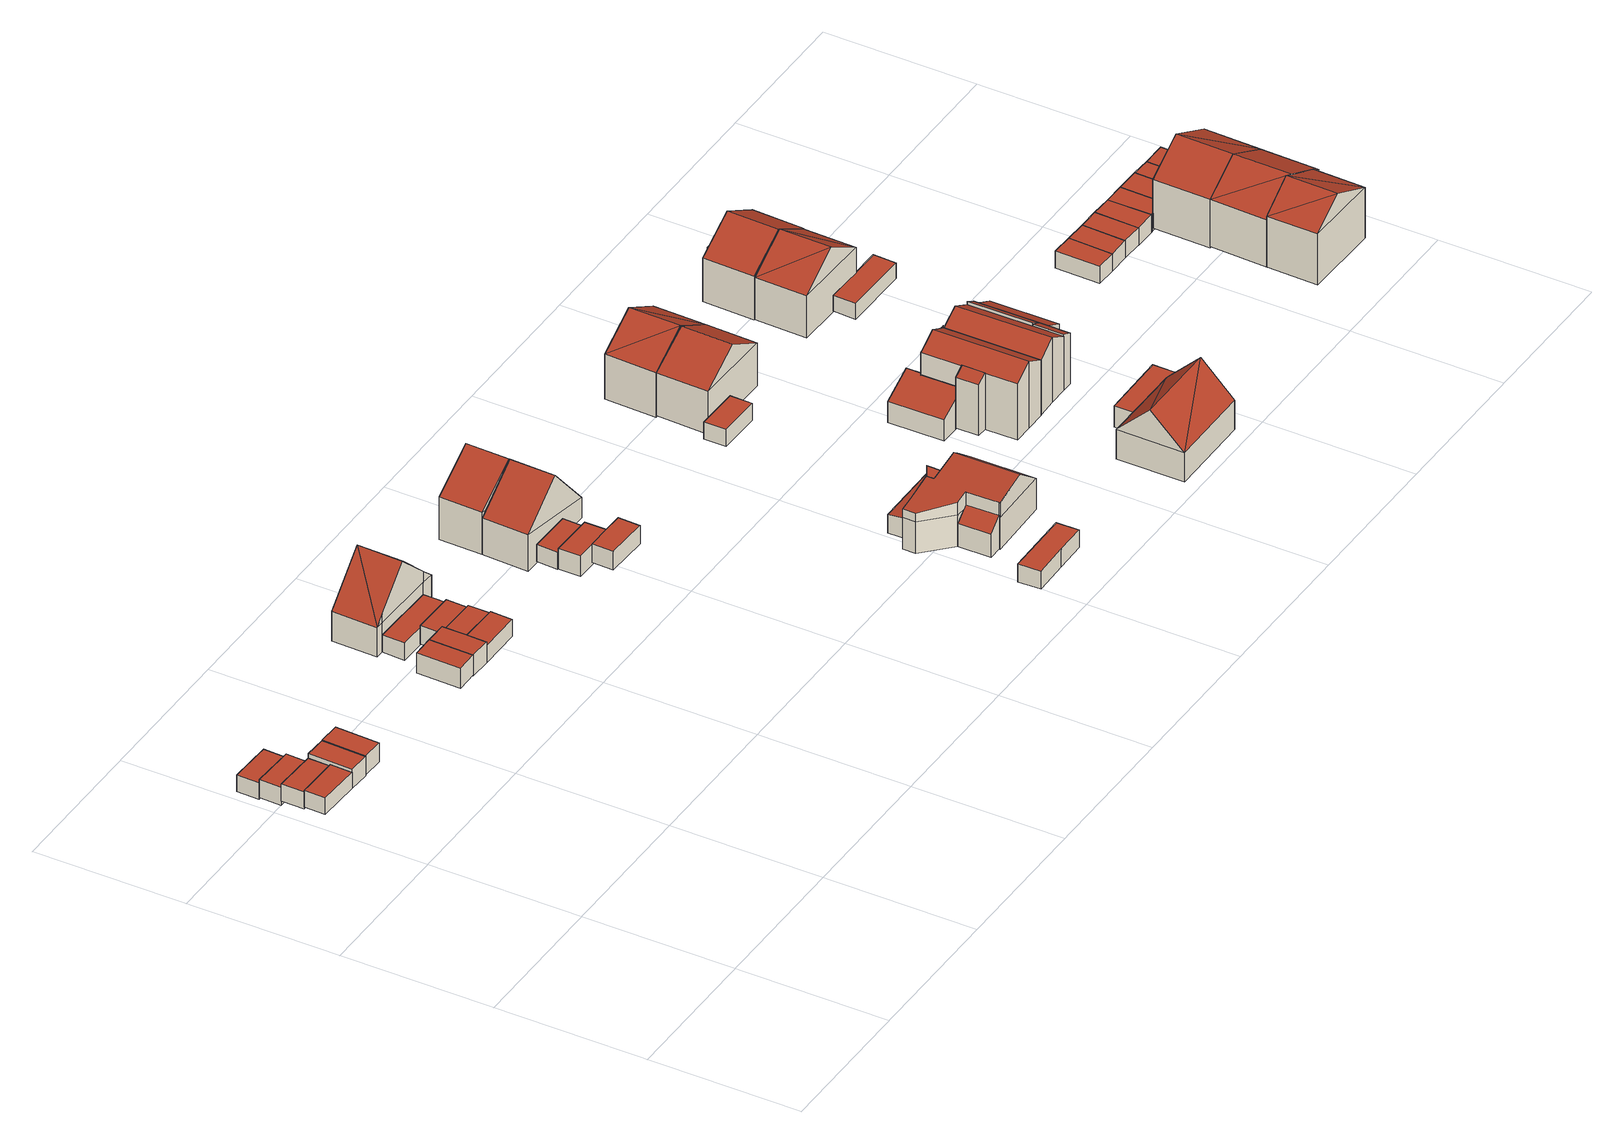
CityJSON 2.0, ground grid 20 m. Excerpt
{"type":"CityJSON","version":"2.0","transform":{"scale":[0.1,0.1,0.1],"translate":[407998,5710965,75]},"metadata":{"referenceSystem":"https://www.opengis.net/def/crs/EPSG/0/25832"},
"CityObjects":{
"building1":{"type":"Building","attributes":{"Gemeindeschluessel":"05978036","Geometrietyp2DReferenz":"3000","function":"31001_2460","roofType":"1000","measuredHeight":2.4},"geometry":[{"type":"MultiSurface","lod":"2","boundaries":[[[0,1,2,3]],[[1,4,5,2]],[[4,6,7,5]],[[6,0,3,7]],[[6,4,1,0]],[[3,2,5,7]]],"semantics":{"surfaces":[{"type":"WallSurface"},{"type":"RoofSurface"},{"type":"GroundSurface"}],"values":[0,0,0,0,1,2]}}]},
"building2":{"type":"Building","attributes":{"Gemeindeschluessel":"05978036","Geometrietyp2DReferenz":"3000","function":"31001_2460","roofType":"1000","measuredHeight":2.43},"geometry":[{"type":"MultiSurface","lod":"2","boundaries":[[[8,9,10,11]],[[9,12,13,10]],[[12,14,15,13]],[[14,8,11,15]],[[14,12,9,8]],[[11,10,13,15]]],"semantics":{"surfaces":[{"type":"WallSurface"},{"type":"RoofSurface"},{"type":"GroundSurface"}],"values":[0,0,0,0,1,2]}}]},
"building3":{"type":"Building","attributes":{"Gemeindeschluessel":"05978036","Geometrietyp2DReferenz":"3000","function":"31001_2460","roofType":"1000","measuredHeight":2.46},"geometry":[{"type":"MultiSurface","lod":"2","boundaries":[[[16,17,18,19]],[[17,20,21,18]],[[20,22,23,21]],[[22,16,19,23]],[[22,20,17,16]],[[19,18,21,23]]],"semantics":{"surfaces":[{"type":"WallSurface"},{"type":"RoofSurface"},{"type":"GroundSurface"}],"values":[0,0,0,0,1,2]}}]},
"building4":{"type":"Building","attributes":{"Gemeindeschluessel":"05978036","Geometrietyp2DReferenz":"3000","function":"31001_2460","roofType":"1000","measuredHeight":2.29},"geometry":[{"type":"MultiSurface","lod":"2","boundaries":[[[24,25,26,27]],[[25,28,29,26]],[[28,30,31,29]],[[30,24,27,31]],[[30,28,25,24]],[[27,26,29,31]]],"semantics":{"surfaces":[{"type":"WallSurface"},{"type":"RoofSurface"},{"type":"GroundSurface"}],"values":[0,0,0,0,1,2]}}]},
"building5":{"type":"Building","attributes":{"Gemeindeschluessel":"05978036","Geometrietyp2DReferenz":"3000","function":"31001_2460","roofType":"1000","measuredHeight":2.75},"geometry":[{"type":"MultiSurface","lod":"2","boundaries":[[[32,33,5,34]],[[33,35,36,5]],[[35,37,38,36]],[[37,32,34,38]],[[37,35,33,32]],[[34,5,36,38]]],"semantics":{"surfaces":[{"type":"WallSurface"},{"type":"RoofSurface"},{"type":"GroundSurface"}],"values":[0,0,0,0,1,2]}}]},
"building6":{"type":"Building","attributes":{"Gemeindeschluessel":"05978036","Geometrietyp2DReferenz":"3000","function":"31001_2460","roofType":"1000","measuredHeight":2.65},"geometry":[{"type":"MultiSurface","lod":"2","boundaries":[[[39,40,41,42]],[[40,43,44,41]],[[43,45,46,44]],[[45,39,42,46]],[[45,43,40,39]],[[42,41,44,46]]],"semantics":{"surfaces":[{"type":"WallSurface"},{"type":"RoofSurface"},{"type":"GroundSurface"}],"values":[0,0,0,0,1,2]}}]},
"building7":{"type":"Building","attributes":{"Gemeindeschluessel":"05978036","Geometrietyp2DReferenz":"3000","function":"31001_2460","roofType":"1000","measuredHeight":2.84},"geometry":[{"type":"MultiSurface","lod":"2","boundaries":[[[47,48,49,50]],[[48,51,52,49]],[[51,53,54,52]],[[53,47,50,54]],[[53,51,48,47]],[[50,49,52,54]]],"semantics":{"surfaces":[{"type":"WallSurface"},{"type":"RoofSurface"},{"type":"GroundSurface"}],"values":[0,0,0,0,1,2]}}]},
"building8":{"type":"Building","attributes":{"Gemeindeschluessel":"05978036","Geometrietyp2DReferenz":"3000","function":"31001_2460","roofType":"1000","measuredHeight":2.97},"geometry":[{"type":"MultiSurface","lod":"2","boundaries":[[[55,47,56,57]],[[47,53,58,56]],[[53,59,60,58]],[[59,61,62,60]],[[61,55,57,62]],[[61,59,53,47,55]],[[57,56,58,60,62]]],"semantics":{"surfaces":[{"type":"WallSurface"},{"type":"RoofSurface"},{"type":"GroundSurface"}],"values":[0,0,0,0,0,1,2]}}]},
"building9":{"type":"Building","attributes":{"Gemeindeschluessel":"05978036","Geometrietyp2DReferenz":"3000","function":"31001_2460","roofType":"1000","measuredHeight":2.47},"geometry":[{"type":"MultiSurface","lod":"2","boundaries":[[[63,64,62,57]],[[64,65,66,62]],[[65,67,68,66]],[[67,63,57,68]],[[67,65,64,63]],[[57,62,66,68]]],"semantics":{"surfaces":[{"type":"WallSurface"},{"type":"RoofSurface"},{"type":"GroundSurface"}],"values":[0,0,0,0,1,2]}}]},
"building10":{"type":"Building","attributes":{"Gemeindeschluessel":"05978036","Geometrietyp2DReferenz":"3000","function":"31001_2460","roofType":"1000","measuredHeight":2.5},"geometry":[{"type":"MultiSurface","lod":"2","boundaries":[[[69,70,71,72]],[[70,73,74,71]],[[73,75,76,74]],[[75,69,72,76]],[[75,73,70,69]],[[72,71,74,76]]],"semantics":{"surfaces":[{"type":"WallSurface"},{"type":"RoofSurface"},{"type":"GroundSurface"}],"values":[0,0,0,0,1,2]}}]},
"building11":{"type":"Building","attributes":{"Gemeindeschluessel":"05978036","Geometrietyp2DReferenz":"3000","function":"31001_2460","roofType":"1000","measuredHeight":2.33},"geometry":[{"type":"MultiSurface","lod":"2","boundaries":[[[77,78,79,80]],[[78,81,82,79]],[[81,83,84,82]],[[83,77,80,84]],[[83,81,78,77]],[[80,79,82,84]]],"semantics":{"surfaces":[{"type":"WallSurface"},{"type":"RoofSurface"},{"type":"GroundSurface"}],"values":[0,0,0,0,1,2]}}]},
"building12":{"type":"Building","attributes":{"Gemeindeschluessel":"05978036","Geometrietyp2DReferenz":"3000","function":"31001_2460","roofType":"1000","measuredHeight":2.59},"geometry":[{"type":"MultiSurface","lod":"2","boundaries":[[[85,86,87,88]],[[86,89,90,87]],[[89,91,92,90]],[[91,85,88,92]],[[91,89,86,85]],[[88,87,90,92]]],"semantics":{"surfaces":[{"type":"WallSurface"},{"type":"RoofSurface"},{"type":"GroundSurface"}],"values":[0,0,0,0,1,2]}}]},
"building13":{"type":"Building","attributes":{"Gemeindeschluessel":"05978036","Geometrietyp2DReferenz":"3000","function":"31001_1000","roofType":"5000","measuredHeight":9.83},"geometry":[{"type":"MultiSurface","lod":"2","boundaries":[[[93,94,95,96]],[[94,97,98,95]],[[97,99,82,98]],[[99,100,79,82]],[[100,101,102,79]],[[101,93,96,102]],[[103,97,94]],[[104,105,97,103]],[[101,103,93]],[[101,106,104,103]],[[99,105,104,106,100]],[[100,106,101]],[[97,105,99]],[[93,103,94]],[[96,95,98,82,79,102]]],"semantics":{"surfaces":[{"type":"WallSurface"},{"type":"RoofSurface"},{"type":"GroundSurface"}],"values":[0,0,0,0,0,0,1,1,1,1,0,0,0,0,2]}}]},
"building14":{"type":"Building","attributes":{"Gemeindeschluessel":"05978036","Geometrietyp2DReferenz":"3000","function":"31001_2460","roofType":"1000","measuredHeight":2.9},"geometry":[{"type":"MultiSurface","lod":"2","boundaries":[[[107,108,109,110]],[[108,111,112,109]],[[111,113,114,112]],[[113,107,110,114]],[[113,111,108,107]],[[110,109,112,114]]],"semantics":{"surfaces":[{"type":"WallSurface"},{"type":"RoofSurface"},{"type":"GroundSurface"}],"values":[0,0,0,0,1,2]}}]},
"building15":{"type":"Building","attributes":{"Gemeindeschluessel":"05978036","Geometrietyp2DReferenz":"3000","function":"31001_2460","roofType":"1000","measuredHeight":2.35},"geometry":[{"type":"MultiSurface","lod":"2","boundaries":[[[115,116,117,118]],[[116,119,120,117]],[[119,121,122,120]],[[121,115,118,122]],[[121,119,116,115]],[[118,117,120,122]]],"semantics":{"surfaces":[{"type":"WallSurface"},{"type":"RoofSurface"},{"type":"GroundSurface"}],"values":[0,0,0,0,1,2]}}]},
"building16":{"type":"Building","attributes":{"Gemeindeschluessel":"05978036","Geometrietyp2DReferenz":"3000","function":"31001_2460","roofType":"1000","measuredHeight":2.55},"geometry":[{"type":"MultiSurface","lod":"2","boundaries":[[[123,124,125,126]],[[124,127,128,125]],[[127,129,130,128]],[[129,131,132,130]],[[131,123,126,132]],[[131,129,127,124,123]],[[126,125,128,130,132]]],"semantics":{"surfaces":[{"type":"WallSurface"},{"type":"RoofSurface"},{"type":"GroundSurface"}],"values":[0,0,0,0,0,1,2]}}]},
"building17":{"type":"Building","attributes":{"Gemeindeschluessel":"05978036","Geometrietyp2DReferenz":"3000","function":"31001_1000","roofType":"3100","measuredHeight":9.68},"geometry":[{"type":"MultiSurface","lod":"2","boundaries":[[[133,134,135,136]],[[134,137,138,135]],[[137,139,140,138]],[[139,133,136,140]],[[137,134,141]],[[133,139,142]],[[134,133,142,141]],[[139,137,141,142]],[[136,135,138,140]]],"semantics":{"surfaces":[{"type":"WallSurface"},{"type":"RoofSurface"},{"type":"GroundSurface"}],"values":[0,0,0,0,0,0,1,1,2]}}]},
"building18":{"type":"Building","attributes":{"Gemeindeschluessel":"05978036","Geometrietyp2DReferenz":"3000","function":"31001_1000","roofType":"3100","measuredHeight":9.69},"geometry":[{"type":"MultiSurface","lod":"2","boundaries":[[[143,144,145,140]],[[144,146,147,145]],[[146,133,136,147]],[[133,143,140,136]],[[146,144,148]],[[143,133,149]],[[144,143,149,148]],[[133,146,148,149]],[[140,145,147,136]]],"semantics":{"surfaces":[{"type":"WallSurface"},{"type":"RoofSurface"},{"type":"GroundSurface"}],"values":[0,0,0,0,0,0,1,1,2]}}]},
"building19":{"type":"Building","attributes":{"Gemeindeschluessel":"05978036","Geometrietyp2DReferenz":"3000","function":"31001_2460","roofType":"1000","measuredHeight":2.57},"geometry":[{"type":"MultiSurface","lod":"2","boundaries":[[[150,151,152,153]],[[151,154,155,152]],[[154,156,157,155]],[[156,158,159,157]],[[158,150,153,159]],[[158,156,154,151,150]],[[153,152,155,157,159]]],"semantics":{"surfaces":[{"type":"WallSurface"},{"type":"RoofSurface"},{"type":"GroundSurface"}],"values":[0,0,0,0,0,1,2]}}]},
"building20":{"type":"Building","attributes":{"Gemeindeschluessel":"05978036","Geometrietyp2DReferenz":"3000","function":"31001_1000"},"children":["building20-1","building20-2"]},
"building20-1":{"type":"BuildingPart","attributes":{"roofType":"2100","measuredHeight":4.76},"parents":["building20"],"geometry":[{"type":"MultiSurface","lod":"2","boundaries":[[[160,161,162,163,164]],[[161,165,166,162]],[[167,168,165,161,160]],[[163,162,166,169]],[[170,168,167]],[[169,166,165,168,170]],[[164,163,169,170]],[[164,170,167,160]]],"semantics":{"surfaces":[{"type":"WallSurface"},{"type":"RoofSurface"},{"type":"GroundSurface"},{"type":"ClosureSurface"}],"values":[0,0,1,2,0,3,3,3]}}]},
"building20-2":{"type":"BuildingPart","attributes":{"roofType":"5000","measuredHeight":7.42},"parents":["building20"],"geometry":[{"type":"MultiSurface","lod":"2","boundaries":[[[171,172,173,166,165]],[[172,174,175,173]],[[174,176,177,175]],[[176,178,179,177]],[[178,180,181,179]],[[180,182,183,181]],[[182,184,185,183]],[[184,186,187,185]],[[186,188,189,187]],[[188,164,163,189]],[[190,191,192,193,194,195,196,197,198,199,200]],[[184,201,200,199,186]],[[180,190,200,201,182]],[[182,201,184]],[[188,198,197,160,164]],[[186,199,198,188]],[[170,167,196,195,171,168]],[[171,195,194,172]],[[172,194,193,174]],[[174,193,192,176]],[[176,192,191,178]],[[178,191,190,180]],[[163,169,166,173,175,177,179,181,183,185,187,189]],[[169,163,164,170]],[[165,168,171]],[[166,169,170,168,165]],[[167,160,197,196]],[[164,160,167,170]]],"semantics":{"surfaces":[{"type":"WallSurface"},{"type":"RoofSurface"},{"type":"GroundSurface"},{"type":"ClosureSurface"}],"values":[0,0,0,0,0,0,0,0,0,0,1,1,0,0,0,0,0,0,0,0,0,0,2,3,0,3,0,3]}}]},
"building21":{"type":"Building","attributes":{"Gemeindeschluessel":"05978036","Geometrietyp2DReferenz":"3000","function":"31001_2460"},"children":["building21-1","building21-2"]},
"building21-1":{"type":"BuildingPart","attributes":{"roofType":"2100","measuredHeight":2.89},"parents":["building21"],"geometry":[{"type":"MultiSurface","lod":"2","boundaries":[[[202,203,204,205]],[[203,206,207,204]],[[206,208,209,207]],[[206,203,202,208]],[[209,205,204,207]],[[205,209,208,202]]],"semantics":{"surfaces":[{"type":"WallSurface"},{"type":"RoofSurface"},{"type":"GroundSurface"},{"type":"ClosureSurface"}],"values":[0,0,0,1,2,3]}}]},
"building21-2":{"type":"BuildingPart","attributes":{"roofType":"1000","measuredHeight":3.69},"parents":["building21"],"geometry":[{"type":"MultiSurface","lod":"2","boundaries":[[[210,211,212,209,208]],[[211,213,214,212]],[[213,215,202,205,214]],[[215,213,211,210]],[[209,212,214,205]],[[208,202,215,210]],[[208,209,205,202]]],"semantics":{"surfaces":[{"type":"WallSurface"},{"type":"RoofSurface"},{"type":"GroundSurface"},{"type":"ClosureSurface"}],"values":[0,0,0,1,2,0,3]}}]},
"building22":{"type":"Building","attributes":{"Gemeindeschluessel":"05978036","Geometrietyp2DReferenz":"3000","function":"31001_2460","roofType":"1000","measuredHeight":2.4},"geometry":[{"type":"MultiSurface","lod":"2","boundaries":[[[216,217,218,219]],[[217,220,221,218]],[[220,222,223,221]],[[222,216,219,223]],[[222,220,217,216]],[[219,218,221,223]]],"semantics":{"surfaces":[{"type":"WallSurface"},{"type":"RoofSurface"},{"type":"GroundSurface"}],"values":[0,0,0,0,1,2]}}]},
"building23":{"type":"Building","attributes":{"Gemeindeschluessel":"05978036","Geometrietyp2DReferenz":"3000","function":"31001_1000","roofType":"3100","measuredHeight":9.21},"geometry":[{"type":"MultiSurface","lod":"2","boundaries":[[[224,225,226,227]],[[225,228,229,226]],[[228,230,231,229]],[[230,224,227,231]],[[228,225,232]],[[224,230,233]],[[225,224,233,232]],[[230,228,232,233]],[[227,226,229,231]]],"semantics":{"surfaces":[{"type":"WallSurface"},{"type":"RoofSurface"},{"type":"GroundSurface"}],"values":[0,0,0,0,0,0,1,1,2]}}]},
"building24":{"type":"Building","attributes":{"Gemeindeschluessel":"05978036","Geometrietyp2DReferenz":"3000","function":"31001_2460","roofType":"2100","measuredHeight":4.97},"geometry":[{"type":"MultiSurface","lod":"2","boundaries":[[[234,235,236,237]],[[235,238,239,236]],[[238,240,241,239]],[[240,242,243,241]],[[242,244,245,243]],[[244,246,247,245]],[[246,234,237,247]],[[246,244,242,240,238,235,234]],[[237,236,239,241,243,245,247]]],"semantics":{"surfaces":[{"type":"WallSurface"},{"type":"RoofSurface"},{"type":"GroundSurface"}],"values":[0,0,0,0,0,0,0,1,2]}}]},
"building25":{"type":"Building","attributes":{"Gemeindeschluessel":"05978036","Geometrietyp2DReferenz":"3000","function":"31001_1000","roofType":"5000","measuredHeight":8.52},"geometry":[{"type":"MultiSurface","lod":"2","boundaries":[[[248,249,250,251]],[[249,252,253,250]],[[252,254,255,253]],[[254,256,257,255]],[[256,258,259,257]],[[258,248,251,259]],[[252,249,260]],[[260,261,252]],[[261,260,262,258]],[[258,256,254,261]],[[248,262,260,249]],[[258,262,248]],[[252,261,254]],[[251,250,253,255,257,259]]],"semantics":{"surfaces":[{"type":"WallSurface"},{"type":"RoofSurface"},{"type":"GroundSurface"}],"values":[0,0,0,0,0,0,1,1,1,1,0,0,0,2]}}]},
"building26":{"type":"Building","attributes":{"Gemeindeschluessel":"05978036","Geometrietyp2DReferenz":"3000","function":"31001_1000","roofType":"3100","measuredHeight":9.53},"geometry":[{"type":"MultiSurface","lod":"2","boundaries":[[[230,263,264,265]],[[263,266,267,264]],[[266,224,268,267]],[[224,230,265,268]],[[266,263,269]],[[230,224,270]],[[263,270,269]],[[270,263,230]],[[269,224,266]],[[224,269,270]],[[265,264,267,268]]],"semantics":{"surfaces":[{"type":"WallSurface"},{"type":"RoofSurface"},{"type":"GroundSurface"}],"values":[0,0,0,0,0,0,1,1,1,1,2]}}]},
"building27":{"type":"Building","attributes":{"Gemeindeschluessel":"05978036","Geometrietyp2DReferenz":"3000","function":"31001_1000"},"children":["building27-1","building27-2"]},
"building27-1":{"type":"BuildingPart","attributes":{"roofType":"2100","measuredHeight":7.92},"parents":["building27"],"geometry":[{"type":"MultiSurface","lod":"2","boundaries":[[[271,272,273,274,275]],[[276,277,278,279,280]],[[277,271,275,278]],[[277,276,272,271]],[[275,274,279,278]],[[280,273,272,276]],[[280,279,274,273]]],"semantics":{"surfaces":[{"type":"WallSurface"},{"type":"RoofSurface"},{"type":"GroundSurface"},{"type":"ClosureSurface"}],"values":[0,0,0,1,2,0,3]}}]},
"building27-2":{"type":"BuildingPart","attributes":{"roofType":"3100","measuredHeight":9.29},"parents":["building27"],"geometry":[{"type":"MultiSurface","lod":"2","boundaries":[[[281,282,283,284]],[[282,285,286,283]],[[285,287,288,286]],[[287,280,279,288]],[[273,289,290,274]],[[289,291,292,290]],[[291,293,294,292]],[[293,295,296,294]],[[295,297,298,296]],[[297,281,284,298]],[[293,291,289,273,280,287,285]],[[285,282,281,297,295,293]],[[284,283,286,288,279,274,290,292,294,296,298]],[[274,279,280,273]]],"semantics":{"surfaces":[{"type":"WallSurface"},{"type":"RoofSurface"},{"type":"GroundSurface"},{"type":"ClosureSurface"}],"values":[0,0,0,0,0,0,0,0,0,0,1,1,2,3]}}]},
"building28":{"type":"Building","attributes":{"Gemeindeschluessel":"05978036","Geometrietyp2DReferenz":"3000","function":"31001_2460","roofType":"1000","measuredHeight":2.99},"geometry":[{"type":"MultiSurface","lod":"2","boundaries":[[[299,300,301,302]],[[300,303,304,301]],[[303,305,306,304]],[[305,307,308,306]],[[307,309,310,308]],[[309,299,302,310]],[[309,307,305,303,300,299]],[[302,301,304,306,308,310]]],"semantics":{"surfaces":[{"type":"WallSurface"},{"type":"RoofSurface"},{"type":"GroundSurface"}],"values":[0,0,0,0,0,0,1,2]}}]},
"building29":{"type":"Building","attributes":{"Gemeindeschluessel":"05978036","Geometrietyp2DReferenz":"3000","function":"31001_1000"},"children":["building29-1","building29-2","building29-3"]},
"building29-1":{"type":"BuildingPart","attributes":{"roofType":"2100","measuredHeight":8.01},"parents":["building29"],"geometry":[{"type":"MultiSurface","lod":"2","boundaries":[[[311,312,313,314,315]],[[312,316,317,313]],[[316,318,319,317]],[[318,320,321,319]],[[318,316,312,311,322,323,320]],[[321,324,314,313,317,319]],[[325,323,322]],[[324,321,320,323,325,326]],[[315,326,325,322,311]],[[314,324,326,315]]],"semantics":{"surfaces":[{"type":"WallSurface"},{"type":"RoofSurface"},{"type":"GroundSurface"},{"type":"ClosureSurface"}],"values":[0,0,0,0,1,2,0,3,0,3]}}]},
"building29-2":{"type":"BuildingPart","attributes":{"roofType":"3100","measuredHeight":9.19},"parents":["building29"],"geometry":[{"type":"MultiSurface","lod":"2","boundaries":[[[327,328,329,330]],[[328,331,332,329]],[[331,333,334,332]],[[333,335,336,334]],[[335,337,338,336]],[[337,315,314,338]],[[339,327,330,340]],[[337,335,333,331,328,327]],[[327,339,326,315,337]],[[330,329,332,334,336,338,314,324,340]],[[326,324,314,315]],[[339,340,324,326]]],"semantics":{"surfaces":[{"type":"WallSurface"},{"type":"RoofSurface"},{"type":"GroundSurface"},{"type":"ClosureSurface"}],"values":[0,0,0,0,0,0,0,1,1,2,3,3]}}]},
"building29-3":{"type":"BuildingPart","attributes":{"roofType":"2100","measuredHeight":7.98},"parents":["building29"],"geometry":[{"type":"MultiSurface","lod":"2","boundaries":[[[341,342,339,340,343]],[[341,343,321,320]],[[320,323,325,342,341]],[[343,340,324,321]],[[326,339,342,325]],[[324,340,339,326]],[[320,321,324,326,325,323]]],"semantics":{"surfaces":[{"type":"WallSurface"},{"type":"RoofSurface"},{"type":"GroundSurface"},{"type":"ClosureSurface"}],"values":[0,0,1,2,0,3,3]}}]},
"building30":{"type":"Building","attributes":{"Gemeindeschluessel":"05978036","Geometrietyp2DReferenz":"3000","function":"31001_2460","roofType":"3100","measuredHeight":4.64},"geometry":[{"type":"MultiSurface","lod":"2","boundaries":[[[344,345,346,347]],[[345,348,349,346]],[[348,350,351,349]],[[350,352,353,351]],[[352,354,355,353]],[[354,356,357,355]],[[356,358,359,357]],[[358,360,361,359]],[[360,362,363,361]],[[362,344,347,363]],[[358,356,354,352,350,348]],[[348,345,344,362,360,358]],[[347,346,349,351,353,355,357,359,361,363]]],"semantics":{"surfaces":[{"type":"WallSurface"},{"type":"RoofSurface"},{"type":"GroundSurface"}],"values":[0,0,0,0,0,0,0,0,0,0,1,1,2]}}]},
"building31":{"type":"Building","attributes":{"Gemeindeschluessel":"05978036","Geometrietyp2DReferenz":"3000","function":"31001_1000","roofType":"3100","measuredHeight":9.32},"geometry":[{"type":"MultiSurface","lod":"2","boundaries":[[[364,365,366,367]],[[365,368,369,366]],[[368,370,371,369]],[[370,364,367,371]],[[368,365,372]],[[364,370,373]],[[373,365,364]],[[365,373,372]],[[370,372,373]],[[372,370,368]],[[367,366,369,371]]],"semantics":{"surfaces":[{"type":"WallSurface"},{"type":"RoofSurface"},{"type":"GroundSurface"}],"values":[0,0,0,0,0,0,1,1,1,1,2]}}]},
"building32":{"type":"Building","attributes":{"Gemeindeschluessel":"05978036","Geometrietyp2DReferenz":"3000","function":"31001_1000","roofType":"3100","measuredHeight":9.36},"geometry":[{"type":"MultiSurface","lod":"2","boundaries":[[[374,375,376,377]],[[375,378,379,376]],[[378,380,381,379]],[[380,374,377,381]],[[378,375,382]],[[374,380,383]],[[375,374,383,382]],[[380,378,382,383]],[[377,376,379,381]]],"semantics":{"surfaces":[{"type":"WallSurface"},{"type":"RoofSurface"},{"type":"GroundSurface"}],"values":[0,0,0,0,0,0,1,1,2]}}]},
"building33":{"type":"Building","attributes":{"Gemeindeschluessel":"05978036","Geometrietyp2DReferenz":"3000","function":"31001_2460","roofType":"1000","measuredHeight":2.24},"geometry":[{"type":"MultiSurface","lod":"2","boundaries":[[[384,385,386,387]],[[385,388,389,386]],[[388,390,391,389]],[[390,384,387,391]],[[390,388,385,384]],[[387,386,389,391]]],"semantics":{"surfaces":[{"type":"WallSurface"},{"type":"RoofSurface"},{"type":"GroundSurface"}],"values":[0,0,0,0,1,2]}}]},
"building34":{"type":"Building","attributes":{"Gemeindeschluessel":"05978036","Geometrietyp2DReferenz":"3000","function":"31001_2460","roofType":"1000","measuredHeight":2.93},"geometry":[{"type":"MultiSurface","lod":"2","boundaries":[[[392,393,394,395]],[[393,396,397,394]],[[396,398,399,397]],[[398,392,395,399]],[[398,396,393,392]],[[395,394,397,399]]],"semantics":{"surfaces":[{"type":"WallSurface"},{"type":"RoofSurface"},{"type":"GroundSurface"}],"values":[0,0,0,0,1,2]}}]},
"building35":{"type":"Building","attributes":{"Gemeindeschluessel":"05978036","Geometrietyp2DReferenz":"3000","function":"31001_2460","roofType":"1000","measuredHeight":2.42},"geometry":[{"type":"MultiSurface","lod":"2","boundaries":[[[400,401,402,403]],[[401,404,405,402]],[[404,406,407,405]],[[406,400,403,407]],[[406,404,401,400]],[[403,402,405,407]]],"semantics":{"surfaces":[{"type":"WallSurface"},{"type":"RoofSurface"},{"type":"GroundSurface"}],"values":[0,0,0,0,1,2]}}]},
"building36":{"type":"Building","attributes":{"Gemeindeschluessel":"05978036","Geometrietyp2DReferenz":"3000","function":"31001_2460","roofType":"1000","measuredHeight":2.43},"geometry":[{"type":"MultiSurface","lod":"2","boundaries":[[[406,404,405,407]],[[404,408,409,405]],[[408,410,411,409]],[[410,406,407,411]],[[410,408,404,406]],[[407,405,409,411]]],"semantics":{"surfaces":[{"type":"WallSurface"},{"type":"RoofSurface"},{"type":"GroundSurface"}],"values":[0,0,0,0,1,2]}}]},
"building37":{"type":"Building","attributes":{"Gemeindeschluessel":"05978036","Geometrietyp2DReferenz":"3000","function":"31001_2460","roofType":"1000","measuredHeight":2.44},"geometry":[{"type":"MultiSurface","lod":"2","boundaries":[[[410,408,409,411]],[[408,412,413,409]],[[412,414,415,413]],[[414,410,411,415]],[[414,412,408,410]],[[411,409,413,415]]],"semantics":{"surfaces":[{"type":"WallSurface"},{"type":"RoofSurface"},{"type":"GroundSurface"}],"values":[0,0,0,0,1,2]}}]},
"building38":{"type":"Building","attributes":{"Gemeindeschluessel":"05978036","Geometrietyp2DReferenz":"3000","function":"31001_1000","roofType":"5000","measuredHeight":10.06},"geometry":[{"type":"MultiSurface","lod":"2","boundaries":[[[416,417,418,419]],[[417,420,421,418]],[[420,422,423,421]],[[422,424,425,423]],[[424,416,419,425]],[[426,427,428,416]],[[416,424,426]],[[427,422,420]],[[426,422,427]],[[417,428,427,420]],[[416,428,417]],[[422,426,424]],[[419,418,421,423,425]]],"semantics":{"surfaces":[{"type":"WallSurface"},{"type":"RoofSurface"},{"type":"GroundSurface"}],"values":[0,0,0,0,0,1,1,1,1,0,0,0,2]}}]},
"building39":{"type":"Building","attributes":{"Gemeindeschluessel":"05978036","Geometrietyp2DReferenz":"3000","function":"31001_2460","roofType":"1000","measuredHeight":2.47},"geometry":[{"type":"MultiSurface","lod":"2","boundaries":[[[414,412,429,430]],[[412,431,432,429]],[[431,433,434,432]],[[433,414,430,434]],[[433,431,412,414]],[[430,429,432,434]]],"semantics":{"surfaces":[{"type":"WallSurface"},{"type":"RoofSurface"},{"type":"GroundSurface"}],"values":[0,0,0,0,1,2]}}]},
"building40":{"type":"Building","attributes":{"Gemeindeschluessel":"05978036","Geometrietyp2DReferenz":"3000","function":"31001_2460","roofType":"1000","measuredHeight":2.49},"geometry":[{"type":"MultiSurface","lod":"2","boundaries":[[[433,431,432,434]],[[431,435,436,432]],[[435,437,438,436]],[[437,439,440,438]],[[439,433,434,440]],[[439,437,435,431,433]],[[434,432,436,438,440]]],"semantics":{"surfaces":[{"type":"WallSurface"},{"type":"RoofSurface"},{"type":"GroundSurface"}],"values":[0,0,0,0,0,1,2]}}]},
"building41":{"type":"Building","attributes":{"Gemeindeschluessel":"05978036","Geometrietyp2DReferenz":"3000","function":"31001_1000","roofType":"5000","measuredHeight":9.75},"geometry":[{"type":"MultiSurface","lod":"2","boundaries":[[[441,442,443,444]],[[442,445,446,443]],[[445,447,448,446]],[[447,441,444,448]],[[447,445,449,450]],[[442,450,449]],[[450,442,441]],[[441,447,450]],[[445,442,449]],[[444,443,446,448]]],"semantics":{"surfaces":[{"type":"WallSurface"},{"type":"RoofSurface"},{"type":"GroundSurface"}],"values":[0,0,0,0,1,1,1,0,0,2]}}]},
"building42":{"type":"Building","attributes":{"Gemeindeschluessel":"05978036","Geometrietyp2DReferenz":"3000","function":"31001_1000","roofType":"5000","measuredHeight":10.01},"geometry":[{"type":"MultiSurface","lod":"2","boundaries":[[[442,451,452,453]],[[451,454,455,452]],[[454,445,456,455]],[[445,442,453,456]],[[449,457,451,442]],[[457,445,454]],[[445,457,449]],[[454,451,457]],[[442,445,449]],[[453,452,455,456]]],"semantics":{"surfaces":[{"type":"WallSurface"},{"type":"RoofSurface"},{"type":"GroundSurface"}],"values":[0,0,0,0,1,1,1,0,0,2]}}]},
"building43":{"type":"Building","attributes":{"Gemeindeschluessel":"05978036","Geometrietyp2DReferenz":"3000","function":"31001_2460","roofType":"1000","measuredHeight":2.49},"geometry":[{"type":"MultiSurface","lod":"2","boundaries":[[[437,435,436,438]],[[435,458,459,436]],[[458,460,461,459]],[[460,437,438,461]],[[460,458,435,437]],[[438,436,459,461]]],"semantics":{"surfaces":[{"type":"WallSurface"},{"type":"RoofSurface"},{"type":"GroundSurface"}],"values":[0,0,0,0,1,2]}}]},
"building44":{"type":"Building","attributes":{"Gemeindeschluessel":"05978036","Geometrietyp2DReferenz":"3000","function":"31001_2460","roofType":"1000","measuredHeight":2.48},"geometry":[{"type":"MultiSurface","lod":"2","boundaries":[[[460,458,459,461]],[[458,462,463,459]],[[462,464,465,463]],[[464,460,461,465]],[[464,462,458,460]],[[461,459,463,465]]],"semantics":{"surfaces":[{"type":"WallSurface"},{"type":"RoofSurface"},{"type":"GroundSurface"}],"values":[0,0,0,0,1,2]}}]},
"building45":{"type":"Building","attributes":{"Gemeindeschluessel":"05978036","Geometrietyp2DReferenz":"3000","function":"31001_2460","roofType":"1000","measuredHeight":2.51},"geometry":[{"type":"MultiSurface","lod":"2","boundaries":[[[464,462,463,465]],[[462,466,467,463]],[[466,468,469,467]],[[468,464,465,469]],[[468,466,462,464]],[[465,463,467,469]]],"semantics":{"surfaces":[{"type":"WallSurface"},{"type":"RoofSurface"},{"type":"GroundSurface"}],"values":[0,0,0,0,1,2]}}]}
},
"vertices":[
[9,566,40],[67,565,40],[67,565,17],[9,566,17],[66,536,40],[66,536,17],[8,538,40],[8,538,17],
[9,566,38],[9,596,38],[9,596,14],[9,566,14],[67,594,38],[67,594,14],[67,565,38],[67,565,14],
[9,596,33],[10,625,33],[10,625,8],[9,596,8],[68,623,33],[68,623,8],[67,594,33],[67,594,8],
[11,655,28],[69,653,28],[69,653,5],[11,655,5],[68,624,28],[68,624,5],[10,625,28],[10,625,5],
[95,535,44],[66,536,44],[95,535,17],[68,594,44],[68,594,17],[97,593,44],[97,593,17],
[95,535,45],[97,593,45],[97,593,18],[95,535,18],[126,592,45],[126,592,18],[124,534,45],[124,534,18],
[328,528,40],[299,528,40],[299,528,12],[328,528,12],[300,586,40],[300,586,12],[329,586,40],[329,586,12],
[357,527,40],[328,528,11],[357,527,11],[329,586,11],[358,586,40],[358,586,11],[358,557,40],[358,557,11],
[357,527,35],[358,557,35],[416,556,35],[416,556,11],[415,527,35],[415,527,11],
[358,557,33],[358,586,33],[358,586,8],[358,557,8],[416,585,33],[416,585,8],[416,556,33],[416,556,8],
[326,616,26],[327,646,26],[327,646,2],[326,616,2],[417,644,26],[417,644,2],[417,614,26],[417,614,2],
[358,586,30],[359,615,30],[359,615,4],[358,586,4],[417,614,30],[417,614,4],[416,585,30],[416,585,4],
[317,706,43],[435,704,43],[435,704,2],[317,706,2],[434,643,43],[434,643,2],[417,644,43],[327,646,43],[316,646,43],[316,646,2],[373,705,101],[372,645,101],[417,644,58],[327,646,55],
[613,517,38],[555,518,38],[555,518,9],[613,517,9],[555,547,38],[555,547,9],[613,546,38],[613,546,9],
[555,548,32],[556,576,32],[556,576,8],[555,548,8],[614,575,32],[614,575,8],[613,546,32],[613,546,8],
[578,489,40],[579,517,40],[579,517,14],[578,489,14],[613,517,40],[613,517,14],[637,516,40],[637,516,14],[636,487,40],[636,487,14],
[658,635,34],[657,575,34],[657,575,5],[658,635,5],[539,577,56],[539,577,5],[541,638,56],[541,638,5],[598,576,102],[600,636,102],
[541,638,64],[542,695,64],[542,695,5],[660,693,34],[660,693,5],[601,694,102],[600,637,102],
[765,39,57],[764,69,57],[764,69,32],[765,39,32],[854,70,57],[854,70,32],[855,41,57],[855,41,32],[813,40,57],[813,40,32],
[815,122,73],[797,122,58],[797,122,26],[815,122,26],[815,122,70],[796,165,58],[796,165,26],[814,165,73],[811,165,70],[814,165,26],[814,165,70],
[796,165,70],[761,200,70],[761,200,26],[761,217,70],[761,217,26],[781,217,70],[781,217,26],[817,218,70],[817,218,26],[817,208,70],[817,208,26],[870,208,70],[870,208,26],[900,209,70],[900,209,26],[901,123,70],[901,123,26],[815,121,70],[815,121,26],[817,208,92],[817,218,92],[781,217,85],[761,217,82],[761,200,82],[796,165,88],[814,165,91],[815,122,91],[815,121,91],[863,122,100],[862,208,100],[870,208,94],
[817,218,54],[781,217,54],[781,217,25],[817,218,25],[780,247,51],[780,247,25],[870,248,51],[870,248,25],
[870,248,62],[870,208,62],[870,208,25],[817,208,62],[817,208,25],[817,218,62],
[904,523,38],[904,494,38],[904,494,14],[904,523,14],[846,495,38],[846,495,14],[846,524,38],[846,524,14],
[966,590,74],[964,522,74],[964,522,14],[966,590,14],[856,524,74],[856,524,14],[858,593,74],[858,593,14],[910,523,106],[912,591,106],
[1010,282,69],[996,282,62],[996,282,20],[1010,282,20],[970,282,50],[970,282,20],[969,355,50],[969,355,20],[1011,355,70],[1011,355,20],[1011,335,70],[1011,335,20],[1009,335,69],[1009,335,20],
[1139,84,72],[1139,1,72],[1139,1,31],[1139,84,31],[1024,0,72],[1024,0,31],[1024,89,72],[1024,89,31],[1080,89,72],[1080,89,31],[1139,89,72],[1139,89,31],[1139,45,116],[1024,45,116],[1139,84,77],
[860,661,74],[860,661,11],[858,593,11],[967,659,74],[967,659,11],[966,590,11],[913,660,106],[912,592,106],
[996,282,93],[1010,282,101],[1010,282,100],[1010,282,22],[996,282,22],[1010,252,101],[996,252,93],[996,252,22],[1010,252,22],[1010,252,100],
[1063,338,100],[1064,210,100],[1064,210,22],[1063,338,22],[1037,210,115],[1037,210,22],[1011,210,100],[1011,210,22],[1009,335,100],[1009,335,22],[1011,335,101],[1011,335,22],[1036,335,115],[1036,335,22],[1061,336,101],[1061,336,22],[1061,338,101],[1061,338,22],
[1139,89,57],[1080,89,57],[1080,89,27],[1139,89,27],[1080,124,57],[1080,124,27],[1170,125,57],[1170,125,27],[1170,84,57],[1170,84,27],[1139,84,57],[1139,84,27],
[1116,336,103],[1127,336,96],[1127,336,23],[1116,336,23],[1116,336,99],[1131,336,94],[1131,336,23],[1132,279,94],[1132,279,23],[1132,251,94],[1132,251,23],[1117,251,103],[1127,251,97],[1117,251,23],[1117,251,102],[1117,251,99],
[1091,211,114],[1064,210,99],[1064,210,23],[1091,211,23],[1063,338,99],[1063,338,23],[1065,338,101],[1065,338,23],[1065,336,101],[1065,336,23],[1089,336,114],[1089,336,23],[1117,211,99],[1117,211,23],
[1132,211,94],[1117,211,102],[1132,211,23],
[1127,336,50],[1127,349,50],[1127,349,22],[1127,336,22],[1160,349,68],[1160,349,22],[1190,349,52],[1190,349,22],[1191,259,52],[1191,259,22],[1163,259,67],[1163,259,22],[1163,279,67],[1163,279,22],[1161,279,68],[1161,279,22],[1132,279,52],[1132,279,22],[1131,336,52],[1131,336,22],
[1180,585,73],[1179,516,73],[1179,516,14],[1180,585,14],[1071,519,73],[1071,519,14],[1072,587,73],[1072,587,14],[1125,518,107],[1126,586,107],
[1072,588,74],[1074,656,74],[1074,656,13],[1072,588,13],[1182,653,74],[1182,653,13],[1180,585,74],[1180,585,13],[1128,655,106],[1126,587,106],
[1218,516,38],[1217,486,38],[1217,486,16],[1218,516,16],[1127,487,38],[1127,487,16],[1128,517,38],[1128,517,16],
[1135,685,39],[1195,683,39],[1195,683,10],[1135,685,10],[1194,654,39],[1194,654,10],[1134,655,39],[1134,655,10],
[1311,275,50],[1312,333,50],[1312,333,26],[1311,275,26],[1341,332,50],[1341,332,26],[1339,274,50],[1339,274,26],
[1370,331,50],[1370,331,26],[1368,274,50],[1368,274,26],
[1398,331,50],[1398,331,26],[1397,273,50],[1397,273,26],
[1424,122,104],[1426,122,104],[1426,122,33],[1424,122,33],[1528,121,104],[1528,121,33],[1527,53,104],[1527,53,33],[1423,55,104],[1423,55,33],[1467,54,133],[1468,122,133],[1426,122,105],
[1398,331,25],[1397,273,25],[1426,330,50],[1426,330,25],[1426,273,50],[1426,273,25],
[1454,330,50],[1454,330,25],[1453,272,50],[1453,272,25],[1429,273,50],[1429,273,25],
[1426,122,97],[1428,198,97],[1428,198,31],[1426,122,31],[1540,196,97],[1540,196,31],[1539,120,97],[1539,120,31],[1479,197,129],[1478,121,129],
[1429,273,97],[1429,273,29],[1428,198,29],[1542,271,97],[1542,271,29],[1540,196,29],[1480,272,129],
[1486,329,50],[1486,329,25],[1485,272,50],[1485,272,25],
[1511,328,50],[1511,328,25],[1510,271,50],[1510,271,25],
[1543,328,50],[1543,328,25],[1542,271,50],[1542,271,25]
]}
